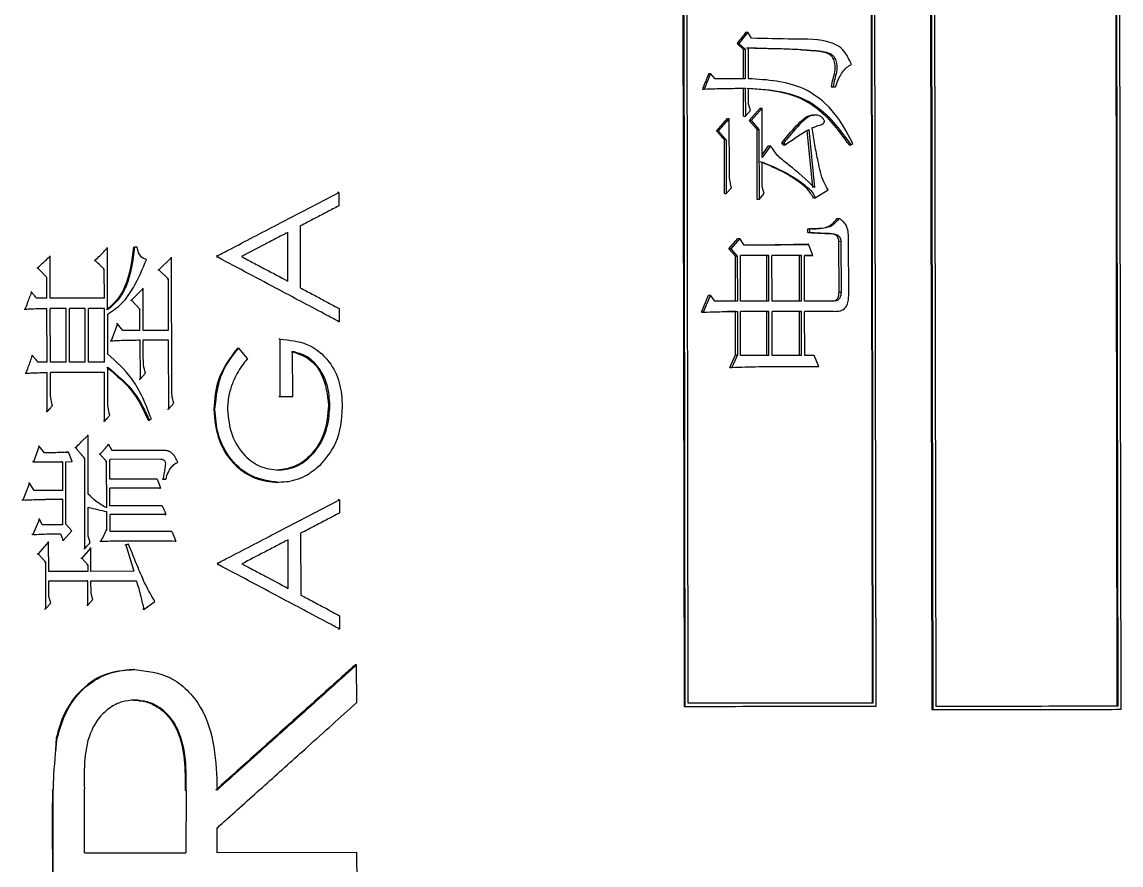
# Model space of a CAD drawing. Header units: millimetres. Extents: x 2462 to 4142, y 835 to 2023.
# Drawn here: x 3070.58 to 3086.72, y 1168 to 1180.38 of the extents above; entities that cross this region are included whole.
import ezdxf

# ---------------------------------------------------------------- set-up
doc = ezdxf.new("R2010")
doc.units = ezdxf.units.MM

msp = doc.modelspace()

# ---------------------------------------------------------------- linework, layer by layer
at = {"color": 7, "linetype": 'Continuous', "lineweight": 25}
for p, q in [((3086.632, 1186.046), (3086.658, 1170.332)), ((3086.676, 1170.332), (3086.649, 1186.049)), ((3086.718, 1170.282), (3086.691, 1186.055)), ((3083.912, 1185.631), (3083.938, 1170.279)), ((3083.928, 1185.634), (3083.954, 1170.279)), ((3083.971, 1185.64), (3083.997, 1170.329)), ((3083.038, 1185.498), (3083.064, 1170.378)), ((3083.079, 1170.378), (3083.053, 1185.5)), ((3083.122, 1170.328), (3083.096, 1185.507)), ((3080.276, 1185.126), (3080.301, 1170.325)), ((3080.289, 1185.127), (3080.314, 1170.325)), ((3080.332, 1185.132), (3080.358, 1170.375)), ((3081.236, 1180.225), (3081.105, 1180.062)), ((3081.293, 1180.138), (3081.236, 1180.225)), ((3081.105, 1180.062), (3081.199, 1179.976)), ((3081.247, 1179.543), (3081.246, 1179.998)), ((3081.173, 1179.543), (3081.172, 1179.976)), ((3081.172, 1179.976), (3081.199, 1179.976)), ((3081.199, 1179.976), (3081.2, 1179.543)), ((3080.69, 1179.618), (3080.596, 1179.391)), ((3080.757, 1179.543), (3080.69, 1179.618)), ((3081.2, 1179.543), (3080.757, 1179.543)), ((3080.57, 1179.391), (3080.596, 1179.391)), ((3081.174, 1178.991), (3081.173, 1179.403)), ((3081.173, 1179.403), (3081.2, 1179.403)), ((3081.2, 1179.403), (3081.201, 1178.992)), ((3081.248, 1179.176), (3081.247, 1179.403)), ((3082.497, 1179.426), (3082.46, 1179.426)), ((3082.46, 1179.426), (3082.489, 1179.426)), ((3082.489, 1179.426), (3082.525, 1179.426)), ((3082.497, 1179.426), (3082.525, 1179.426)), ((3081.276, 1179.078), (3081.248, 1179.176)), ((3081.201, 1178.992), (3081.276, 1179.078)), ((3081.259, 1178.927), (3081.418, 1179.111)), ((3081.446, 1179.111), (3081.286, 1178.927)), ((3081.447, 1178.386), (3081.446, 1179.111)), ((3080.779, 1178.775), (3080.938, 1178.959)), ((3080.967, 1178.158), (3080.965, 1178.959)), ((3081.174, 1178.991), (3081.201, 1178.992)), ((3081.372, 1178.797), (3081.259, 1178.927)), ((3081.286, 1178.927), (3081.399, 1178.797)), ((3082.212, 1179.009), (3082.198, 1179.008)), ((3082.227, 1179.009), (3082.214, 1179.009)), ((3080.779, 1178.775), (3080.805, 1178.775)), ((3080.805, 1178.775), (3080.919, 1178.645)), ((3081.373, 1177.769), (3081.372, 1178.797)), ((3081.399, 1178.797), (3081.401, 1177.77)), ((3082.19, 1177.943), (3082.106, 1178.782)), ((3082.132, 1178.798), (3082.218, 1177.944)), ((3080.893, 1177.855), (3080.892, 1178.645)), ((3080.919, 1178.645), (3080.892, 1178.645)), ((3080.919, 1178.645), (3080.92, 1177.856)), ((3081.447, 1178.425), (3081.541, 1178.559)), ((3081.569, 1178.559), (3081.447, 1178.386)), ((3081.541, 1178.559), (3081.569, 1178.559)), ((3081.757, 1178.57), (3081.738, 1178.603)), ((3081.766, 1178.603), (3081.785, 1178.57)), ((3082.752, 1178.572), (3082.78, 1178.593)), ((3081.448, 1177.954), (3081.447, 1178.321)), ((3080.92, 1177.856), (3080.995, 1177.942)), ((3082.228, 1177.792), (3082.415, 1177.911)), ((3075.23, 1177.871), (3075.231, 1177.676)), ((3080.893, 1177.855), (3080.92, 1177.856)), ((3081.401, 1177.77), (3081.476, 1177.856)), ((3082.547, 1177.489), (3082.576, 1177.49)), ((3074.48, 1176.57), (3074.479, 1177.285)), ((3074.662, 1177.38), (3074.663, 1176.473)), ((3082.116, 1177.283), (3082.116, 1177.338)), ((3082.116, 1177.338), (3082.144, 1177.338)), ((3082.116, 1177.283), (3082.144, 1177.284)), ((3082.144, 1177.338), (3082.144, 1177.284)), ((3080.96, 1177.044), (3081.092, 1177.196)), ((3081.119, 1177.196), (3080.987, 1177.044)), ((3081.185, 1177.099), (3081.119, 1177.196)), ((3082.192, 1176.948), (3082.126, 1177.111)), ((3082.575, 1177.154), (3082.604, 1177.155)), ((3082.577, 1176.408), (3082.575, 1177.154)), ((3082.604, 1177.155), (3082.606, 1176.408)), ((3082.718, 1176.354), (3082.717, 1177.198)), ((3070.991, 1176.321), (3070.99, 1176.937)), ((3071.834, 1176.149), (3071.833, 1177.057)), ((3072.215, 1177.068), (3072.23, 1177.069)), ((3072.268, 1177.069), (3072.23, 1177.069)), ((3072.771, 1176.918), (3072.588, 1176.734)), ((3072.775, 1174.993), (3072.771, 1176.918)), ((3073.435, 1176.946), (3073.452, 1176.946)), ((3073.452, 1176.92), (3073.435, 1176.92)), ((3073.452, 1176.92), (3073.452, 1176.946)), ((3081.055, 1176.936), (3080.96, 1177.044)), ((3080.987, 1177.044), (3081.082, 1176.936)), ((3081.056, 1176.276), (3081.055, 1176.936)), ((3081.082, 1176.936), (3081.083, 1176.276)), ((3081.543, 1176.948), (3081.129, 1176.947)), ((3081.13, 1176.276), (3081.129, 1176.947)), ((3081.516, 1176.947), (3081.129, 1176.947)), ((3081.516, 1176.947), (3081.543, 1176.948)), ((3081.517, 1176.277), (3081.516, 1176.947)), ((3081.545, 1176.277), (3081.543, 1176.948)), ((3082.023, 1176.948), (3081.59, 1176.948)), ((3081.592, 1176.277), (3081.59, 1176.948)), ((3081.995, 1176.948), (3081.59, 1176.947)), ((3081.995, 1176.948), (3082.023, 1176.948)), ((3081.996, 1176.277), (3081.995, 1176.948)), ((3082.024, 1176.278), (3082.023, 1176.948)), ((3082.164, 1176.948), (3082.07, 1176.948)), ((3082.07, 1176.948), (3082.192, 1176.948)), ((3082.071, 1176.278), (3082.07, 1176.948)), ((3082.164, 1176.948), (3082.192, 1176.948)), ((3070.793, 1176.764), (3070.806, 1176.764)), ((3071.635, 1176.873), (3071.649, 1176.873)), ((3070.942, 1176.623), (3070.929, 1176.623)), ((3070.943, 1176.32), (3070.942, 1176.623)), ((3071.771, 1176.743), (3071.785, 1176.744)), ((3071.786, 1176.322), (3071.785, 1176.744)), ((3072.588, 1176.734), (3072.723, 1176.604)), ((3072.723, 1176.604), (3072.725, 1175.847)), ((3072.356, 1176.463), (3072.183, 1176.29)), ((3072.357, 1175.847), (3072.356, 1176.463)), ((3070.943, 1176.32), (3070.788, 1176.32)), ((3071.786, 1176.322), (3070.991, 1176.321)), ((3072.183, 1176.29), (3072.309, 1176.16)), ((3080.557, 1176.113), (3080.66, 1176.362)), ((3080.687, 1176.362), (3080.583, 1176.114)), ((3080.753, 1176.276), (3080.687, 1176.362)), ((3081.083, 1176.276), (3080.753, 1176.276)), ((3081.545, 1176.277), (3081.13, 1176.276)), ((3082.024, 1176.278), (3081.592, 1176.277)), ((3082.503, 1176.278), (3082.071, 1176.278)), ((3082.577, 1176.408), (3082.606, 1176.408)), ((3070.61, 1176.158), (3070.623, 1176.158)), ((3070.93, 1176.169), (3070.943, 1176.169)), ((3070.944, 1175.379), (3070.943, 1176.169)), ((3071.224, 1176.169), (3070.991, 1176.169)), ((3070.993, 1175.379), (3070.991, 1176.169)), ((3071.211, 1176.169), (3071.224, 1176.169)), ((3071.225, 1175.38), (3071.224, 1176.169)), ((3071.505, 1176.17), (3071.273, 1176.169)), ((3071.274, 1175.38), (3071.273, 1176.169)), ((3071.491, 1176.17), (3071.505, 1176.17)), ((3071.506, 1175.38), (3071.505, 1176.17)), ((3071.786, 1176.17), (3071.554, 1176.17)), ((3071.555, 1175.38), (3071.554, 1176.17)), ((3071.772, 1176.17), (3071.786, 1176.17)), ((3071.787, 1175.381), (3071.786, 1176.17)), ((3072.309, 1176.16), (3072.293, 1176.16)), ((3072.309, 1175.846), (3072.309, 1176.16)), ((3075.233, 1176.17), (3075.234, 1175.974)), ((3080.742, 1176.12), (3080.765, 1176.12)), ((3081.056, 1176.125), (3080.936, 1176.124)), ((3081.057, 1175.487), (3081.056, 1176.125)), ((3081.083, 1176.125), (3081.084, 1175.487)), ((3081.545, 1176.126), (3081.13, 1176.125)), ((3081.131, 1175.476), (3081.13, 1176.125)), ((3081.517, 1176.125), (3081.13, 1176.125)), ((3081.517, 1176.125), (3081.545, 1176.126)), ((3081.518, 1175.476), (3081.517, 1176.125)), ((3081.546, 1175.476), (3081.545, 1176.126)), ((3082.024, 1176.126), (3081.592, 1176.126)), ((3081.593, 1175.477), (3081.592, 1176.126)), ((3081.996, 1176.126), (3081.592, 1176.125)), ((3081.996, 1176.126), (3082.024, 1176.126)), ((3081.997, 1175.477), (3081.996, 1176.126)), ((3082.025, 1175.477), (3082.024, 1176.126)), ((3082.071, 1176.126), (3082.531, 1176.127)), ((3082.502, 1176.126), (3082.071, 1176.126)), ((3082.072, 1175.477), (3082.071, 1176.126)), ((3082.502, 1176.126), (3082.531, 1176.127)), ((3071.836, 1175.5), (3071.835, 1176.084)), ((3071.98, 1175.943), (3071.884, 1175.694)), ((3072.058, 1175.846), (3071.98, 1175.943)), ((3075.234, 1175.974), (3075.214, 1175.974)), ((3072.309, 1175.846), (3072.058, 1175.846)), ((3072.725, 1175.847), (3072.357, 1175.847)), ((3072.059, 1175.702), (3072.195, 1175.705)), ((3072.194, 1175.705), (3072.294, 1175.706)), ((3072.309, 1175.706), (3072.31, 1175.133)), ((3072.358, 1175.706), (3072.725, 1175.706)), ((3072.358, 1175.435), (3072.358, 1175.706)), ((3072.709, 1175.706), (3072.725, 1175.706)), ((3072.725, 1175.706), (3072.727, 1174.69)), ((3074.368, 1175.716), (3074.35, 1175.716)), ((3074.369, 1174.87), (3074.368, 1175.716)), ((3073.741, 1175.587), (3073.759, 1175.587)), ((3073.889, 1175.434), (3073.759, 1175.587)), ((3074.552, 1174.871), (3074.551, 1175.537)), ((3080.973, 1175.303), (3081.057, 1175.487)), ((3081.084, 1175.487), (3081, 1175.303)), ((3081.057, 1175.487), (3081.084, 1175.487)), ((3081.546, 1175.476), (3081.131, 1175.476)), ((3082.025, 1175.477), (3081.593, 1175.477)), ((3082.213, 1175.477), (3082.072, 1175.477)), ((3082.279, 1175.315), (3082.213, 1175.477)), ((3070.944, 1175.379), (3070.809, 1175.379)), ((3071.225, 1175.38), (3070.993, 1175.379)), ((3071.506, 1175.38), (3071.274, 1175.38)), ((3071.787, 1175.381), (3071.555, 1175.38)), ((3071.837, 1174.818), (3071.836, 1175.305)), ((3082.251, 1175.315), (3082.279, 1175.315)), ((3070.725, 1175.222), (3070.728, 1175.222)), ((3070.946, 1174.655), (3070.945, 1175.228)), ((3071.788, 1175.229), (3070.993, 1175.228)), ((3070.993, 1174.958), (3070.993, 1175.228)), ((3071.773, 1175.229), (3071.788, 1175.229)), ((3071.789, 1174.515), (3071.788, 1175.229)), ((3072.31, 1175.133), (3072.388, 1175.219)), ((3072.295, 1175.132), (3072.31, 1175.133)), ((3074.369, 1174.87), (3074.351, 1174.87)), ((3074.552, 1174.871), (3074.369, 1174.87)), ((3074.552, 1174.871), (3074.533, 1174.87)), ((3070.932, 1174.654), (3070.946, 1174.655)), ((3072.711, 1174.689), (3072.727, 1174.69)), ((3072.727, 1174.69), (3072.804, 1174.776)), ((3073.41, 1174.688), (3073.393, 1174.688)), ((3075.099, 1174.742), (3075.08, 1174.742)), ((3071.774, 1174.515), (3071.789, 1174.515)), ((3071.549, 1173.444), (3071.547, 1174.309)), ((3070.83, 1174.146), (3070.743, 1173.919)), ((3070.908, 1174.049), (3070.83, 1174.146)), ((3071.204, 1174.057), (3071.243, 1174.06)), ((3071.257, 1174.06), (3071.243, 1174.06)), ((3071.315, 1173.92), (3071.257, 1174.06)), ((3071.35, 1174.125), (3071.363, 1174.125)), ((3071.708, 1174.028), (3071.722, 1174.028)), ((3072.66, 1174.084), (3071.896, 1174.083)), ((3070.743, 1173.919), (3070.73, 1173.919)), ((3070.743, 1173.919), (3071.17, 1173.919)), ((3071.17, 1173.919), (3071.156, 1173.919)), ((3071.17, 1173.919), (3071.171, 1173.497)), ((3071.218, 1173.919), (3071.315, 1173.92)), ((3071.22, 1173), (3071.218, 1173.919)), ((3071.499, 1173.963), (3071.485, 1173.963)), ((3071.501, 1172.643), (3071.499, 1173.963)), ((3071.82, 1173.239), (3071.819, 1173.92)), ((3072.631, 1173.954), (3071.867, 1173.953)), ((3071.868, 1173.661), (3071.867, 1173.953)), ((3074.34, 1173.793), (3074.322, 1173.793)), ((3070.685, 1173.605), (3070.589, 1173.356)), ((3070.754, 1173.497), (3070.685, 1173.605)), ((3072.564, 1173.662), (3071.868, 1173.661)), ((3072.613, 1173.532), (3071.868, 1173.531)), ((3071.868, 1173.271), (3071.868, 1173.531)), ((3072.597, 1173.532), (3072.613, 1173.532)), ((3072.651, 1173.662), (3072.636, 1173.662)), ((3072.651, 1173.662), (3072.69, 1173.662)), ((3072.674, 1173.662), (3072.69, 1173.662)), ((3074.348, 1173.614), (3074.33, 1173.614)), ((3071.171, 1173.497), (3070.754, 1173.497)), ((3071.171, 1173.368), (3071.157, 1173.367)), ((3071.171, 1173.368), (3071.171, 1172.989)), ((3070.589, 1173.356), (3070.576, 1173.356)), ((3071.55, 1172.827), (3071.549, 1173.249)), ((3072.633, 1173.272), (3071.868, 1173.271)), ((3075.238, 1173.359), (3075.238, 1173.164)), ((3070.832, 1173.075), (3070.735, 1172.848)), ((3070.871, 1172.989), (3070.832, 1173.075)), ((3071.806, 1173.185), (3071.82, 1173.185)), ((3071.821, 1172.925), (3071.82, 1173.185)), ((3072.691, 1173.143), (3071.869, 1173.142)), ((3071.869, 1172.893), (3071.869, 1173.142)), ((3072.675, 1173.142), (3071.869, 1173.141)), ((3072.675, 1173.142), (3072.691, 1173.143)), ((3071.171, 1172.989), (3070.871, 1172.989)), ((3071.181, 1172.762), (3071.307, 1172.903)), ((3071.307, 1172.903), (3071.22, 1173)), ((3071.806, 1172.925), (3071.821, 1172.925)), ((3072.778, 1172.894), (3071.869, 1172.893)), ((3070.735, 1172.848), (3070.722, 1172.848)), ((3070.968, 1172.74), (3070.813, 1172.567)), ((3070.969, 1172.307), (3070.968, 1172.74)), ((3071.129, 1172.859), (3071.143, 1172.859)), ((3071.143, 1172.859), (3071.181, 1172.762)), ((3071.719, 1172.752), (3071.734, 1172.752)), ((3071.873, 1172.754), (3072.666, 1172.755)), ((3072.82, 1172.753), (3072.836, 1172.753)), ((3074.488, 1172.058), (3074.487, 1172.772)), ((3074.669, 1172.867), (3074.671, 1171.96)), ((3070.813, 1172.567), (3070.92, 1172.448)), ((3071.589, 1172.654), (3071.453, 1172.503)), ((3071.487, 1172.643), (3071.501, 1172.643)), ((3071.575, 1172.654), (3071.589, 1172.654)), ((3071.589, 1172.308), (3071.589, 1172.654)), ((3072.087, 1172.698), (3072.102, 1172.698)), ((3072.14, 1172.709), (3072.102, 1172.698)), ((3072.102, 1172.698), (3072.218, 1172.309)), ((3072.125, 1172.709), (3072.14, 1172.709)), ((3070.92, 1172.448), (3070.921, 1171.756)), ((3071.453, 1172.503), (3071.541, 1172.405)), ((3071.541, 1172.405), (3071.541, 1172.308)), ((3073.443, 1172.433), (3073.46, 1172.433)), ((3073.46, 1172.407), (3073.443, 1172.407)), ((3073.46, 1172.407), (3073.46, 1172.433)), ((3071.541, 1172.308), (3070.969, 1172.307)), ((3072.218, 1172.309), (3071.589, 1172.308)), ((3070.969, 1172.167), (3071.541, 1172.167)), ((3070.97, 1171.939), (3070.969, 1172.167)), ((3071.541, 1172.167), (3071.527, 1172.167)), ((3071.542, 1171.811), (3071.541, 1172.167)), ((3071.589, 1172.168), (3072.257, 1172.169)), ((3071.59, 1171.994), (3071.589, 1172.168)), ((3072.242, 1172.168), (3072.257, 1172.169)), ((3070.908, 1171.755), (3070.921, 1171.756)), ((3070.921, 1171.756), (3070.999, 1171.842)), ((3071.528, 1171.81), (3071.542, 1171.811)), ((3071.542, 1171.811), (3071.619, 1171.897)), ((3072.364, 1171.747), (3072.349, 1171.747)), ((3072.364, 1171.747), (3072.528, 1171.866)), ((3075.241, 1171.657), (3075.241, 1171.461)), ((3075.241, 1171.461), (3075.222, 1171.461)), ((3072.228, 1170.867), (3072.212, 1170.867)), ((3075.492, 1170.381), (3075.491, 1170.936)), ((3080.301, 1170.325), (3083.107, 1170.328)), ((3083.107, 1170.328), (3083.122, 1170.328)), ((3083.938, 1170.279), (3086.701, 1170.282)), ((3086.701, 1170.282), (3086.718, 1170.282)), ((3071.079, 1169.857), (3071.067, 1169.694)), ((3071.093, 1169.858), (3071.079, 1169.857)), ((3071.025, 1169.106), (3071.02, 1168.725)), ((3071.495, 1168.174), (3071.493, 1169.111)), ((3072.99, 1169.091), (3072.973, 1169.091)), ((3072.99, 1169.091), (3072.985, 1168.176)), ((3071.034, 1168.725), (3071.02, 1168.725)), ((3071.02, 1168.725), (3071.022, 1167.724)), ((3071.036, 1167.724), (3071.034, 1168.725)), ((3073.443, 1168.176), (3073.442, 1168.541)), ((3071.495, 1168.174), (3072.985, 1168.176)), ((3075.496, 1168.179), (3073.443, 1168.176)), ((3075.497, 1167.73), (3075.496, 1168.179))]:
    msp.add_line(p, q, dxfattribs=at)
at = {"color": 7, "linetype": 'Continuous', "lineweight": 25, "flags": 128}
for points in [[(3081.209, 1180.225), (3081.225, 1180.225), (3081.236, 1180.225)], [(3081.078, 1180.062), (3081.093, 1180.062), (3081.105, 1180.062)], [(3080.664, 1179.618), (3080.679, 1179.618), (3080.69, 1179.618)], [(3081.418, 1179.111), (3081.433, 1179.111), (3081.446, 1179.111)], [(3080.938, 1178.959), (3080.953, 1178.959), (3080.965, 1178.959)], [(3081.259, 1178.927), (3081.274, 1178.927), (3081.286, 1178.927)], [(3081.372, 1178.797), (3081.387, 1178.797), (3081.399, 1178.797)], [(3081.738, 1178.603), (3081.749, 1178.603), (3081.758, 1178.603), (3081.766, 1178.603)], [(3081.757, 1178.57), (3081.773, 1178.57), (3081.785, 1178.57)], [(3082.723, 1178.571), (3082.733, 1178.571), (3082.743, 1178.572), (3082.752, 1178.572)], [(3081.476, 1177.856), (3081.462, 1177.905), (3081.448, 1177.954)], [(3075.23, 1177.871), (3075.219, 1177.871), (3075.211, 1177.871)], [(3081.401, 1177.77), (3081.385, 1177.769), (3081.373, 1177.769)], [(3082.2, 1177.792), (3082.207, 1177.792), (3082.214, 1177.792), (3082.228, 1177.792)], [(3081.092, 1177.196), (3081.107, 1177.196), (3081.119, 1177.196)], [(3082.098, 1177.11), (3082.113, 1177.11), (3082.126, 1177.111)], [(3070.977, 1176.937), (3070.984, 1176.937), (3070.99, 1176.937)], [(3071.818, 1177.057), (3071.826, 1177.057), (3071.833, 1177.057)], [(3072.756, 1176.918), (3072.764, 1176.918), (3072.771, 1176.918)], [(3080.96, 1177.044), (3080.976, 1177.044), (3080.987, 1177.044)], [(3081.055, 1176.936), (3081.07, 1176.936), (3081.082, 1176.936)], [(3072.572, 1176.734), (3072.581, 1176.734), (3072.588, 1176.734)], [(3072.708, 1176.604), (3072.716, 1176.604), (3072.723, 1176.604)], [(3072.341, 1176.463), (3072.35, 1176.463), (3072.356, 1176.463)], [(3070.719, 1176.407), (3070.712, 1176.407), (3070.707, 1176.406)], [(3072.168, 1176.29), (3072.176, 1176.29), (3072.183, 1176.29)], [(3080.66, 1176.362), (3080.675, 1176.362), (3080.687, 1176.362)], [(3080.557, 1176.113), (3080.571, 1176.113), (3080.583, 1176.114)], [(3071.98, 1175.943), (3071.971, 1175.943), (3071.965, 1175.943)], [(3071.869, 1175.694), (3071.877, 1175.694), (3071.884, 1175.694)], [(3072.294, 1175.706), (3072.302, 1175.706), (3072.309, 1175.706)], [(3070.718, 1175.476), (3070.725, 1175.476), (3070.731, 1175.476)], [(3080.973, 1175.303), (3080.988, 1175.303), (3081, 1175.303)], [(3070.621, 1175.216), (3070.628, 1175.217), (3070.634, 1175.217)], [(3072.431, 1174.527), (3072.437, 1174.527), (3072.442, 1174.527), (3072.447, 1174.527)], [(3072.447, 1174.527), (3072.461, 1174.538), (3072.476, 1174.549)], [(3071.533, 1174.309), (3071.541, 1174.309), (3071.547, 1174.309)], [(3071.833, 1174.169), (3071.841, 1174.169), (3071.847, 1174.169)], [(3071.847, 1174.169), (3071.86, 1174.148), (3071.872, 1174.126), (3071.884, 1174.104), (3071.896, 1174.083)], [(3070.83, 1174.146), (3070.822, 1174.146), (3070.817, 1174.146)], [(3071.315, 1173.92), (3071.307, 1173.919), (3071.301, 1173.919)], [(3071.804, 1173.92), (3071.812, 1173.92), (3071.819, 1173.92)], [(3072.616, 1173.954), (3072.623, 1173.954), (3072.631, 1173.954)], [(3070.685, 1173.605), (3070.678, 1173.605), (3070.673, 1173.605)], [(3072.564, 1173.662), (3072.582, 1173.615), (3072.597, 1173.573), (3072.613, 1173.532)], [(3072.633, 1173.272), (3072.653, 1173.227), (3072.672, 1173.185), (3072.691, 1173.143)], [(3075.238, 1173.359), (3075.227, 1173.358), (3075.219, 1173.358)], [(3070.832, 1173.075), (3070.824, 1173.075), (3070.819, 1173.075)], [(3072.778, 1172.894), (3072.797, 1172.848), (3072.817, 1172.801), (3072.836, 1172.753)], [(3070.955, 1172.74), (3070.962, 1172.74), (3070.968, 1172.74)], [(3071.181, 1172.762), (3071.174, 1172.762), (3071.168, 1172.762)], [(3071.579, 1172.73), (3071.564, 1172.779), (3071.55, 1172.827)], [(3070.8, 1172.566), (3070.807, 1172.567), (3070.813, 1172.567)], [(3070.907, 1172.448), (3070.914, 1172.448), (3070.92, 1172.448)], [(3071.439, 1172.502), (3071.447, 1172.503), (3071.453, 1172.503)], [(3071.527, 1172.405), (3071.534, 1172.405), (3071.541, 1172.405)], [(3070.999, 1171.842), (3070.984, 1171.891), (3070.97, 1171.939)], [(3071.619, 1171.897), (3071.604, 1171.946), (3071.59, 1171.994)], [(3075.491, 1170.936), (3075.48, 1170.935), (3075.471, 1170.935)], [(3080.301, 1170.325), (3080.308, 1170.325), (3080.314, 1170.325)], [(3083.938, 1170.279), (3083.947, 1170.279), (3083.954, 1170.279)]]:
    msp.add_lwpolyline(points, dxfattribs=at)
at = {"color": 7, "linetype": 'Continuous', "lineweight": 25}
for points, knots in [([(3081.209, 1180.225), (3081.187, 1180.198), (3081.144, 1180.143), (3081.1, 1180.089), (3081.078, 1180.062)], [0, 0, 0, 0, 0.5, 1, 1, 1, 1]), ([(3081.078, 1180.062), (3081.09, 1180.051), (3081.112, 1180.031), (3081.143, 1180.002), (3081.162, 1179.985), (3081.172, 1179.976)], [0, 0, 0, 0, 0.382915, 0.691457, 1, 1, 1, 1]), ([(3081.219, 1179.997), (3081.323, 1179.994), (3081.584, 1179.987), (3081.916, 1179.981), (3082.208, 1179.954), (3082.369, 1179.945), (3082.459, 1179.887), (3082.494, 1179.836), (3082.517, 1179.753), (3082.516, 1179.646), (3082.482, 1179.535), (3082.467, 1179.462), (3082.46, 1179.426)], [0, 0, 0, 0, 0.181299, 0.457663, 0.579053, 0.700829, 0.731015, 0.761316, 0.804638, 0.874729, 0.93745, 1, 1, 1, 1]), ([(3081.246, 1179.998), (3081.35, 1179.995), (3081.611, 1179.987), (3081.944, 1179.981), (3082.237, 1179.954), (3082.398, 1179.945), (3082.488, 1179.887), (3082.523, 1179.836), (3082.546, 1179.753), (3082.545, 1179.646), (3082.511, 1179.535), (3082.496, 1179.462), (3082.489, 1179.426)], [0, 0, 0, 0, 0.1811253, 0.4576889, 0.5792563, 0.7012124, 0.7313739, 0.7616486, 0.8049629, 0.874972, 0.9375719, 1, 1, 1, 1]), ([(3082.759, 1179.751), (3082.732, 1179.81), (3082.687, 1179.91), (3082.581, 1180.022), (3082.328, 1180.129), (3081.887, 1180.12), (3081.498, 1180.132), (3081.293, 1180.138)], [0, 0, 0, 0, 0.117175, 0.195607, 0.273983, 0.617816, 1, 1, 1, 1]), ([(3082.525, 1179.426), (3082.542, 1179.471), (3082.57, 1179.546), (3082.625, 1179.639), (3082.682, 1179.71), (3082.734, 1179.737), (3082.759, 1179.751)], [0, 0, 0, 0, 0.347969, 0.570232, 0.788278, 1, 1, 1, 1]), ([(3080.664, 1179.618), (3080.651, 1179.588), (3080.629, 1179.534), (3080.598, 1179.459), (3080.579, 1179.414), (3080.57, 1179.391)], [0, 0, 0, 0, 0.40434, 0.70217, 1, 1, 1, 1]), ([(3082.78, 1178.593), (3082.69, 1178.762), (3082.514, 1179.092), (3081.981, 1179.498), (3081.524, 1179.526), (3081.247, 1179.543)], [0, 0, 0, 0, 0.291315, 0.571379, 1, 1, 1, 1]), ([(3080.596, 1179.391), (3080.698, 1179.395), (3080.849, 1179.4), (3081.051, 1179.402), (3081.15, 1179.403), (3081.2, 1179.403)], [0, 0, 0, 0, 0.504421, 0.752199, 1, 1, 1, 1]), ([(3080.676, 1179.394), (3080.677, 1179.394), (3080.679, 1179.394), (3080.686, 1179.394), (3080.763, 1179.397), (3080.891, 1179.4), (3081.03, 1179.402), (3081.103, 1179.402), (3081.135, 1179.402), (3081.147, 1179.402), (3081.152, 1179.402), (3081.151, 1179.402), (3081.151, 1179.402)], [0, 0, 0, 0, 0.02489, 0.043497, 0.073841, 0.511328, 0.756286, 0.87119, 0.935907, 0.950781, 0.964459, 1, 1, 1, 1]), ([(3081.22, 1179.403), (3081.383, 1179.393), (3081.71, 1179.374), (3082.289, 1179.163), (3082.557, 1178.798), (3082.723, 1178.571)], [0, 0, 0, 0, 0.2743455, 0.5506038, 1, 1, 1, 1]), ([(3081.247, 1179.403), (3081.41, 1179.393), (3081.737, 1179.374), (3082.317, 1179.164), (3082.586, 1178.798), (3082.752, 1178.572)], [0, 0, 0, 0, 0.274438, 0.550747, 1, 1, 1, 1]), ([(3082.179, 1178.82), (3082.194, 1178.826), (3082.223, 1178.838), (3082.265, 1178.856), (3082.308, 1178.863), (3082.336, 1178.878), (3082.353, 1178.895), (3082.36, 1178.907), (3082.362, 1178.92), (3082.359, 1178.934), (3082.346, 1178.956), (3082.319, 1178.982), (3082.273, 1179.007), (3082.215, 1179.011), (3082.149, 1179.001), (3082.017, 1178.904), (3081.895, 1178.763), (3081.794, 1178.637), (3081.766, 1178.603)], [0, 0, 0, 0, 0.045749, 0.095482, 0.134462, 0.173995, 0.189093, 0.204332, 0.214834, 0.225309, 0.245321, 0.286806, 0.333021, 0.398218, 0.456081, 0.530646, 0.870563, 1, 1, 1, 1]), ([(3080.805, 1178.775), (3080.827, 1178.8), (3080.864, 1178.843), (3080.917, 1178.904), (3080.949, 1178.941), (3080.965, 1178.959)], [0, 0, 0, 0, 0.403163, 0.701581, 1, 1, 1, 1]), ([(3081.738, 1178.603), (3081.766, 1178.637), (3081.857, 1178.751), (3081.976, 1178.884), (3082.093, 1178.984), (3082.154, 1179.01), (3082.186, 1179.006), (3082.198, 1179.005)], [0, 0, 0, 0, 0.206641, 0.693448, 0.842403, 0.940968, 1, 1, 1, 1]), ([(3080.779, 1178.775), (3080.789, 1178.762), (3080.811, 1178.738), (3080.849, 1178.694), (3080.876, 1178.663), (3080.892, 1178.645)], [0, 0, 0, 0, 0.285744, 0.571488, 1, 1, 1, 1]), ([(3081.785, 1178.57), (3081.839, 1178.609), (3081.922, 1178.669), (3082.039, 1178.743), (3082.101, 1178.78), (3082.132, 1178.798)], [0, 0, 0, 0, 0.47738, 0.738597, 1, 1, 1, 1]), ([(3082.415, 1177.911), (3082.393, 1177.949), (3082.319, 1178.076), (3082.274, 1178.307), (3082.219, 1178.571), (3082.193, 1178.737), (3082.18, 1178.82)], [0, 0, 0, 0, 0.141538, 0.46861, 0.734143, 1, 1, 1, 1]), ([(3082.218, 1177.944), (3082.096, 1178.057), (3081.926, 1178.215), (3081.682, 1178.392), (3081.607, 1178.503), (3081.569, 1178.559)], [0, 0, 0, 0, 0.558592, 0.777619, 1, 1, 1, 1]), ([(3082.2, 1177.792), (3082.173, 1177.838), (3082.12, 1177.929), (3081.972, 1178.037), (3081.75, 1178.188), (3081.548, 1178.269), (3081.419, 1178.321)], [0, 0, 0, 0, 0.161167, 0.319552, 0.566043, 1, 1, 1, 1]), ([(3081.447, 1178.321), (3081.61, 1178.252), (3081.846, 1178.152), (3082.079, 1177.981), (3082.186, 1177.882), (3082.214, 1177.822), (3082.228, 1177.792)], [0, 0, 0, 0, 0.552978, 0.800501, 0.899342, 1, 1, 1, 1]), ([(3080.995, 1177.942), (3080.986, 1177.982), (3080.969, 1178.053), (3080.967, 1178.126), (3080.967, 1178.158)], [0, 0, 0, 0, 0.558835, 1, 1, 1, 1]), ([(3073.452, 1176.946), (3073.51, 1176.976), (3073.803, 1177.128), (3074.245, 1177.358), (3074.78, 1177.636), (3075.08, 1177.793), (3075.23, 1177.871)], [0, 0, 0, 0, 0.098424, 0.492121, 0.746057, 1, 1, 1, 1]), ([(3075.231, 1177.676), (3075.172, 1177.646), (3075.056, 1177.585), (3074.866, 1177.486), (3074.735, 1177.418), (3074.662, 1177.38)], [0, 0, 0, 0, 0.30712, 0.614241, 1, 1, 1, 1]), ([(3082.576, 1177.49), (3082.546, 1177.452), (3082.488, 1177.377), (3082.325, 1177.339), (3082.213, 1177.338), (3082.144, 1177.338)], [0, 0, 0, 0, 0.287878, 0.565058, 1, 1, 1, 1]), ([(3082.152, 1177.341), (3082.229, 1177.339), (3082.341, 1177.337), (3082.48, 1177.4), (3082.524, 1177.459), (3082.547, 1177.489)], [0, 0, 0, 0, 0.515675, 0.753365, 1, 1, 1, 1]), ([(3082.717, 1177.198), (3082.713, 1177.266), (3082.709, 1177.36), (3082.636, 1177.451), (3082.596, 1177.477), (3082.576, 1177.49)], [0, 0, 0, 0, 0.570161, 0.787713, 1, 1, 1, 1]), ([(3074.479, 1177.285), (3074.421, 1177.255), (3074.304, 1177.194), (3074.078, 1177.076), (3073.909, 1176.989), (3073.799, 1176.932)], [0, 0, 0, 0, 0.257655, 0.515309, 1, 1, 1, 1]), ([(3082.575, 1177.154), (3082.572, 1177.176), (3082.566, 1177.209), (3082.535, 1177.243), (3082.473, 1177.272), (3082.329, 1177.269), (3082.2, 1177.278), (3082.116, 1177.283)], [0, 0, 0, 0, 0.11794, 0.184974, 0.250242, 0.507076, 1, 1, 1, 1]), ([(3082.144, 1177.284), (3082.229, 1177.278), (3082.357, 1177.269), (3082.501, 1177.272), (3082.564, 1177.243), (3082.595, 1177.21), (3082.601, 1177.176), (3082.604, 1177.155)], [0, 0, 0, 0, 0.493024, 0.749907, 0.815172, 0.882174, 1, 1, 1, 1]), ([(3082.126, 1177.111), (3082.001, 1177.107), (3081.782, 1177.101), (3081.468, 1177.098), (3081.28, 1177.099), (3081.185, 1177.099)], [0, 0, 0, 0, 0.399782, 0.699877, 1, 1, 1, 1]), ([(3081.985, 1177.108), (3081.985, 1177.108), (3081.985, 1177.108), (3081.985, 1177.108), (3081.984, 1177.108), (3081.944, 1177.107), (3081.804, 1177.104), (3081.632, 1177.101), (3081.468, 1177.099), (3081.359, 1177.099), (3081.296, 1177.099), (3081.251, 1177.099), (3081.239, 1177.099), (3081.232, 1177.099)], [0, 0, 0, 0, 0.000501, 0.001666, 0.002976, 0.006201, 0.196214, 0.480312, 0.689724, 0.82221, 0.896979, 0.941811, 1, 1, 1, 1]), ([(3081.944, 1177.107), (3081.961, 1177.107), (3082.013, 1177.108), (3082.064, 1177.109), (3082.098, 1177.11)], [0, 0, 0, 0, 0.338563, 1, 1, 1, 1]), ([(3070.806, 1176.764), (3070.83, 1176.787), (3070.873, 1176.827), (3070.934, 1176.885), (3070.972, 1176.92), (3070.99, 1176.937)], [0, 0, 0, 0, 0.393554, 0.696777, 1, 1, 1, 1]), ([(3071.649, 1176.873), (3071.673, 1176.897), (3071.715, 1176.939), (3071.776, 1177), (3071.814, 1177.038), (3071.833, 1177.057)], [0, 0, 0, 0, 0.382288, 0.691144, 1, 1, 1, 1]), ([(3072.214, 1177.068), (3072.19, 1176.872), (3072.156, 1176.6), (3071.985, 1176.296), (3071.874, 1176.197), (3071.819, 1176.148)], [0, 0, 0, 0, 0.568326, 0.78686, 1, 1, 1, 1]), ([(3072.23, 1177.069), (3072.205, 1176.872), (3072.172, 1176.6), (3072, 1176.296), (3071.889, 1176.197), (3071.834, 1176.149)], [0, 0, 0, 0, 0.568218, 0.786772, 1, 1, 1, 1]), ([(3072.404, 1176.885), (3072.384, 1176.893), (3072.342, 1176.909), (3072.287, 1176.973), (3072.276, 1177.032), (3072.268, 1177.069)], [0, 0, 0, 0, 0.268716, 0.546829, 1, 1, 1, 1]), ([(3075.234, 1175.974), (3075.176, 1176.005), (3074.886, 1176.159), (3074.444, 1176.394), (3073.908, 1176.679), (3073.604, 1176.84), (3073.452, 1176.92)], [0, 0, 0, 0, 0.097857, 0.48929, 0.744641, 1, 1, 1, 1]), ([(3073.799, 1176.932), (3073.858, 1176.901), (3073.974, 1176.839), (3074.201, 1176.719), (3074.37, 1176.629), (3074.48, 1176.57)], [0, 0, 0, 0, 0.2562, 0.5124, 1, 1, 1, 1]), ([(3070.942, 1176.623), (3070.931, 1176.635), (3070.908, 1176.659), (3070.862, 1176.706), (3070.828, 1176.741), (3070.806, 1176.764)], [0, 0, 0, 0, 0.25461, 0.509219, 1, 1, 1, 1]), ([(3071.785, 1176.744), (3071.773, 1176.755), (3071.749, 1176.778), (3071.704, 1176.821), (3071.67, 1176.853), (3071.649, 1176.873)], [0, 0, 0, 0, 0.264853, 0.529706, 1, 1, 1, 1]), ([(3071.835, 1176.084), (3071.91, 1176.135), (3072.062, 1176.24), (3072.251, 1176.523), (3072.346, 1176.747), (3072.404, 1176.885)], [0, 0, 0, 0, 0.271719, 0.55196, 1, 1, 1, 1]), ([(3074.663, 1176.473), (3074.721, 1176.442), (3074.837, 1176.381), (3075.027, 1176.28), (3075.159, 1176.209), (3075.233, 1176.17)], [0, 0, 0, 0, 0.305312, 0.610624, 1, 1, 1, 1]), ([(3070.623, 1176.158), (3070.635, 1176.189), (3070.657, 1176.246), (3070.689, 1176.329), (3070.709, 1176.381), (3070.719, 1176.407)], [0, 0, 0, 0, 0.374011, 0.687006, 1, 1, 1, 1]), ([(3070.719, 1176.407), (3070.725, 1176.399), (3070.736, 1176.385), (3070.753, 1176.363), (3070.771, 1176.342), (3070.782, 1176.327), (3070.788, 1176.32)], [0, 0, 0, 0, 0.25, 0.5, 0.75, 1, 1, 1, 1]), ([(3082.474, 1176.278), (3082.485, 1176.278), (3082.507, 1176.279), (3082.538, 1176.294), (3082.572, 1176.335), (3082.575, 1176.378), (3082.577, 1176.408)], [0, 0, 0, 0, 0.177832, 0.357864, 0.544114, 1, 1, 1, 1]), ([(3082.606, 1176.408), (3082.605, 1176.389), (3082.603, 1176.352), (3082.581, 1176.304), (3082.542, 1176.28), (3082.516, 1176.279), (3082.503, 1176.278)], [0, 0, 0, 0, 0.293264, 0.577265, 0.790625, 1, 1, 1, 1]), ([(3082.531, 1176.127), (3082.561, 1176.129), (3082.621, 1176.133), (3082.689, 1176.195), (3082.715, 1176.275), (3082.717, 1176.328), (3082.718, 1176.354)], [0, 0, 0, 0, 0.2667337, 0.5409494, 0.7687529, 1, 1, 1, 1]), ([(3070.623, 1176.158), (3070.656, 1176.16), (3070.726, 1176.165), (3070.833, 1176.168), (3070.906, 1176.169), (3070.943, 1176.169)], [0, 0, 0, 0, 0.314478, 0.657155, 1, 1, 1, 1]), ([(3080.583, 1176.114), (3080.651, 1176.116), (3080.768, 1176.121), (3080.935, 1176.124), (3081.034, 1176.125), (3081.083, 1176.125)], [0, 0, 0, 0, 0.406806, 0.703385, 1, 1, 1, 1]), ([(3071.884, 1175.694), (3071.954, 1175.698), (3072.06, 1175.703), (3072.202, 1175.705), (3072.273, 1175.706), (3072.309, 1175.706)], [0, 0, 0, 0, 0.4948491, 0.7474119, 1, 1, 1, 1]), ([(3074.368, 1175.716), (3074.503, 1175.704), (3074.777, 1175.678), (3075.093, 1175.42), (3075.259, 1175.079), (3075.274, 1174.845), (3075.281, 1174.727)], [0, 0, 0, 0, 0.267465, 0.5423702, 0.7686044, 1, 1, 1, 1]), ([(3070.634, 1175.217), (3070.646, 1175.248), (3070.668, 1175.307), (3070.7, 1175.393), (3070.72, 1175.449), (3070.731, 1175.476)], [0, 0, 0, 0, 0.360405, 0.680202, 1, 1, 1, 1]), ([(3070.731, 1175.476), (3070.741, 1175.463), (3070.759, 1175.441), (3070.785, 1175.408), (3070.801, 1175.389), (3070.809, 1175.379)], [0, 0, 0, 0, 0.400148, 0.700074, 1, 1, 1, 1]), ([(3072.476, 1174.549), (3072.395, 1174.758), (3072.253, 1175.126), (3071.961, 1175.387), (3071.836, 1175.5)], [0, 0, 0, 0, 0.567388, 1, 1, 1, 1]), ([(3073.741, 1175.587), (3073.631, 1175.439), (3073.431, 1175.171), (3073.405, 1174.837), (3073.393, 1174.688)], [0, 0, 0, 0, 0.553107, 1, 1, 1, 1]), ([(3073.41, 1174.688), (3073.43, 1174.878), (3073.465, 1175.212), (3073.67, 1175.474), (3073.759, 1175.587)], [0, 0, 0, 0, 0.565607, 1, 1, 1, 1]), ([(3074.532, 1175.537), (3074.621, 1175.509), (3074.804, 1175.451), (3075.032, 1175.161), (3075.061, 1174.902), (3075.08, 1174.742)], [0, 0, 0, 0, 0.267252, 0.546444, 1, 1, 1, 1]), ([(3075.099, 1174.742), (3075.092, 1174.845), (3075.078, 1175.048), (3074.948, 1175.301), (3074.765, 1175.478), (3074.621, 1175.518), (3074.551, 1175.537)], [0, 0, 0, 0, 0.290738, 0.574908, 0.790761, 1, 1, 1, 1]), ([(3071.821, 1175.305), (3071.964, 1175.186), (3072.225, 1174.971), (3072.367, 1174.665), (3072.431, 1174.527)], [0, 0, 0, 0, 0.550916, 1, 1, 1, 1]), ([(3071.836, 1175.305), (3071.98, 1175.187), (3072.24, 1174.972), (3072.383, 1174.665), (3072.447, 1174.527)], [0, 0, 0, 0, 0.551009, 1, 1, 1, 1]), ([(3072.388, 1175.219), (3072.378, 1175.259), (3072.36, 1175.33), (3072.359, 1175.403), (3072.358, 1175.435)], [0, 0, 0, 0, 0.558835, 1, 1, 1, 1]), ([(3073.889, 1175.434), (3073.832, 1175.361), (3073.739, 1175.241), (3073.655, 1175.044), (3073.603, 1174.867), (3073.596, 1174.744), (3073.593, 1174.682)], [0, 0, 0, 0, 0.333819, 0.5539, 0.776247, 1, 1, 1, 1]), ([(3081, 1175.303), (3081.066, 1175.305), (3081.266, 1175.312), (3081.58, 1175.319), (3081.939, 1175.319), (3082.166, 1175.316), (3082.279, 1175.315)], [0, 0, 0, 0, 0.155938, 0.467831, 0.733898, 1, 1, 1, 1]), ([(3070.634, 1175.217), (3070.667, 1175.219), (3070.735, 1175.223), (3070.839, 1175.227), (3070.909, 1175.227), (3070.945, 1175.228)], [0, 0, 0, 0, 0.319584, 0.659717, 1, 1, 1, 1]), ([(3072.804, 1174.776), (3072.794, 1174.816), (3072.777, 1174.887), (3072.775, 1174.96), (3072.775, 1174.993)], [0, 0, 0, 0, 0.558835, 1, 1, 1, 1]), ([(3071.023, 1174.741), (3071.013, 1174.781), (3070.996, 1174.852), (3070.994, 1174.925), (3070.993, 1174.958)], [0, 0, 0, 0, 0.558835, 1, 1, 1, 1]), ([(3071.866, 1174.602), (3071.856, 1174.642), (3071.839, 1174.713), (3071.837, 1174.786), (3071.837, 1174.818)], [0, 0, 0, 0, 0.558835, 1, 1, 1, 1]), ([(3071.023, 1174.741), (3071.012, 1174.729), (3070.993, 1174.708), (3070.968, 1174.679), (3070.953, 1174.663), (3070.946, 1174.655)], [0, 0, 0, 0, 0.428361, 0.71418, 1, 1, 1, 1]), ([(3073.393, 1174.688), (3073.407, 1174.532), (3073.436, 1174.223), (3073.68, 1173.864), (3073.997, 1173.65), (3074.22, 1173.626), (3074.33, 1173.614)], [0, 0, 0, 0, 0.292497, 0.575769, 0.790424, 1, 1, 1, 1]), ([(3074.348, 1173.614), (3074.207, 1173.634), (3073.922, 1173.675), (3073.61, 1173.967), (3073.437, 1174.321), (3073.419, 1174.565), (3073.41, 1174.688)], [0, 0, 0, 0, 0.2666957, 0.542872, 0.7691791, 1, 1, 1, 1]), ([(3073.593, 1174.682), (3073.607, 1174.557), (3073.634, 1174.308), (3073.821, 1174.013), (3074.071, 1173.828), (3074.251, 1173.805), (3074.34, 1173.793)], [0, 0, 0, 0, 0.29177, 0.575659, 0.790646, 1, 1, 1, 1]), ([(3075.08, 1174.742), (3075.068, 1174.61), (3075.046, 1174.349), (3074.859, 1174.035), (3074.603, 1173.833), (3074.415, 1173.806), (3074.322, 1173.793)], [0, 0, 0, 0, 0.291984, 0.576083, 0.791144, 1, 1, 1, 1]), ([(3074.34, 1173.793), (3074.419, 1173.803), (3074.579, 1173.821), (3074.788, 1173.957), (3074.96, 1174.162), (3075.078, 1174.432), (3075.092, 1174.638), (3075.099, 1174.742)], [0, 0, 0, 0, 0.177039, 0.358021, 0.544463, 0.770382, 1, 1, 1, 1]), ([(3075.281, 1174.727), (3075.268, 1174.541), (3075.244, 1174.214), (3075.036, 1173.967), (3074.947, 1173.86)], [0, 0, 0, 0, 0.567481, 1, 1, 1, 1]), ([(3071.866, 1174.602), (3071.855, 1174.589), (3071.837, 1174.569), (3071.811, 1174.54), (3071.796, 1174.523), (3071.789, 1174.515)], [0, 0, 0, 0, 0.428361, 0.71418, 1, 1, 1, 1]), ([(3071.363, 1174.125), (3071.387, 1174.149), (3071.429, 1174.191), (3071.49, 1174.252), (3071.528, 1174.29), (3071.547, 1174.309)], [0, 0, 0, 0, 0.382288, 0.691144, 1, 1, 1, 1]), ([(3071.722, 1174.028), (3071.733, 1174.041), (3071.755, 1174.065), (3071.797, 1174.112), (3071.828, 1174.147), (3071.847, 1174.169)], [0, 0, 0, 0, 0.2636067, 0.5272133, 1, 1, 1, 1]), ([(3071.257, 1174.06), (3071.214, 1174.057), (3071.134, 1174.053), (3071.018, 1174.049), (3070.944, 1174.049), (3070.908, 1174.049)], [0, 0, 0, 0, 0.370983, 0.685388, 1, 1, 1, 1]), ([(3071.499, 1173.963), (3071.477, 1173.99), (3071.443, 1174.031), (3071.397, 1174.085), (3071.375, 1174.112), (3071.363, 1174.125)], [0, 0, 0, 0, 0.5, 0.75, 1, 1, 1, 1]), ([(3071.819, 1173.92), (3071.808, 1173.933), (3071.786, 1173.957), (3071.754, 1173.993), (3071.732, 1174.016), (3071.722, 1174.028)], [0, 0, 0, 0, 0.3426926, 0.6713463, 1, 1, 1, 1]), ([(3072.863, 1173.911), (3072.84, 1173.962), (3072.807, 1174.033), (3072.721, 1174.08), (3072.68, 1174.083), (3072.66, 1174.084)], [0, 0, 0, 0, 0.572838, 0.788051, 1, 1, 1, 1]), ([(3072.631, 1173.954), (3072.636, 1173.953), (3072.647, 1173.95), (3072.662, 1173.941), (3072.674, 1173.926), (3072.687, 1173.886), (3072.669, 1173.795), (3072.658, 1173.715), (3072.651, 1173.662)], [0, 0, 0, 0, 0.049797, 0.100838, 0.163849, 0.229314, 0.492568, 1, 1, 1, 1]), ([(3072.69, 1173.662), (3072.7, 1173.697), (3072.717, 1173.755), (3072.759, 1173.827), (3072.804, 1173.879), (3072.844, 1173.901), (3072.863, 1173.911)], [0, 0, 0, 0, 0.34869, 0.570906, 0.788288, 1, 1, 1, 1]), ([(3074.947, 1173.86), (3074.888, 1173.81), (3074.791, 1173.729), (3074.632, 1173.658), (3074.492, 1173.62), (3074.396, 1173.616), (3074.348, 1173.614)], [0, 0, 0, 0, 0.34549, 0.565421, 0.78323, 1, 1, 1, 1]), ([(3070.589, 1173.356), (3070.698, 1173.36), (3070.85, 1173.366), (3071.044, 1173.367), (3071.128, 1173.368), (3071.171, 1173.368)], [0, 0, 0, 0, 0.563227, 0.781607, 1, 1, 1, 1]), ([(3070.624, 1173.357), (3070.624, 1173.357), (3070.624, 1173.357), (3070.625, 1173.357), (3070.628, 1173.357), (3070.703, 1173.36), (3070.845, 1173.365), (3070.99, 1173.367), (3071.068, 1173.367), (3071.1, 1173.367), (3071.117, 1173.367), (3071.125, 1173.367), (3071.131, 1173.367), (3071.134, 1173.367), (3071.136, 1173.367)], [0, 0, 0, 0, 0.0065, 0.012636, 0.019113, 0.034206, 0.479733, 0.747125, 0.843308, 0.911566, 0.929163, 0.946054, 0.968685, 1, 1, 1, 1]), ([(3071.82, 1173.239), (3071.765, 1173.27), (3071.665, 1173.327), (3071.584, 1173.408), (3071.549, 1173.444)], [0, 0, 0, 0, 0.556261, 1, 1, 1, 1]), ([(3071.549, 1173.249), (3071.594, 1173.238), (3071.684, 1173.217), (3071.775, 1173.195), (3071.82, 1173.185)], [0, 0, 0, 0, 0.5, 1, 1, 1, 1]), ([(3073.46, 1172.433), (3073.518, 1172.463), (3073.81, 1172.615), (3074.253, 1172.845), (3074.787, 1173.124), (3075.088, 1173.28), (3075.238, 1173.359)], [0, 0, 0, 0, 0.0984235, 0.4921203, 0.7460566, 1, 1, 1, 1]), ([(3075.238, 1173.164), (3075.18, 1173.133), (3075.064, 1173.072), (3074.874, 1172.974), (3074.742, 1172.905), (3074.669, 1172.867)], [0, 0, 0, 0, 0.30712, 0.61424, 1, 1, 1, 1]), ([(3071.821, 1172.925), (3071.806, 1172.896), (3071.777, 1172.838), (3071.748, 1172.781), (3071.734, 1172.752)], [0, 0, 0, 0, 0.5, 1, 1, 1, 1]), ([(3070.735, 1172.848), (3070.774, 1172.85), (3070.851, 1172.854), (3070.987, 1172.859), (3071.084, 1172.859), (3071.143, 1172.859)], [0, 0, 0, 0, 0.284728, 0.569467, 1, 1, 1, 1]), ([(3071.501, 1172.643), (3071.514, 1172.658), (3071.54, 1172.687), (3071.566, 1172.716), (3071.579, 1172.73)], [0, 0, 0, 0, 0.5, 1, 1, 1, 1]), ([(3071.734, 1172.752), (3071.801, 1172.753), (3072.019, 1172.757), (3072.387, 1172.76), (3072.686, 1172.756), (3072.836, 1172.753)], [0, 0, 0, 0, 0.183884, 0.591879, 1, 1, 1, 1]), ([(3074.487, 1172.772), (3074.429, 1172.742), (3074.312, 1172.681), (3074.085, 1172.563), (3073.917, 1172.476), (3073.807, 1172.419)], [0, 0, 0, 0, 0.2576544, 0.5153087, 1, 1, 1, 1]), ([(3072.528, 1171.866), (3072.481, 1171.946), (3072.388, 1172.106), (3072.268, 1172.393), (3072.187, 1172.594), (3072.14, 1172.709)], [0, 0, 0, 0, 0.300714, 0.59903, 1, 1, 1, 1]), ([(3075.241, 1171.461), (3075.183, 1171.492), (3074.893, 1171.646), (3074.451, 1171.881), (3073.915, 1172.166), (3073.612, 1172.327), (3073.46, 1172.407)], [0, 0, 0, 0, 0.0978573, 0.4892893, 0.744641, 1, 1, 1, 1]), ([(3073.807, 1172.419), (3073.865, 1172.388), (3073.982, 1172.326), (3074.209, 1172.206), (3074.377, 1172.116), (3074.488, 1172.058)], [0, 0, 0, 0, 0.2562, 0.512399, 1, 1, 1, 1]), ([(3072.257, 1172.169), (3072.268, 1172.131), (3072.291, 1172.055), (3072.329, 1171.915), (3072.351, 1171.812), (3072.364, 1171.747)], [0, 0, 0, 0, 0.270954, 0.541932, 1, 1, 1, 1]), ([(3074.671, 1171.96), (3074.729, 1171.93), (3074.845, 1171.868), (3075.035, 1171.767), (3075.167, 1171.696), (3075.241, 1171.657)], [0, 0, 0, 0, 0.305312, 0.610624, 1, 1, 1, 1]), ([(3072.212, 1170.867), (3072.064, 1170.852), (3071.764, 1170.823), (3071.413, 1170.559), (3071.179, 1170.225), (3071.113, 1169.981), (3071.079, 1169.857)], [0, 0, 0, 0, 0.2686284, 0.544339, 0.7693627, 1, 1, 1, 1]), ([(3071.093, 1169.858), (3071.139, 1170.014), (3071.229, 1170.321), (3071.528, 1170.654), (3071.878, 1170.841), (3072.112, 1170.858), (3072.228, 1170.867)], [0, 0, 0, 0, 0.291809, 0.574032, 0.788676, 1, 1, 1, 1]), ([(3072.228, 1170.867), (3072.411, 1170.844), (3072.697, 1170.81), (3073.014, 1170.571), (3073.268, 1170.241), (3073.422, 1169.725), (3073.435, 1169.307), (3073.441, 1169.096)], [0, 0, 0, 0, 0.226303, 0.352527, 0.482339, 0.739087, 1, 1, 1, 1]), ([(3075.471, 1170.935), (3075.419, 1170.888), (3075.154, 1170.65), (3074.681, 1170.224), (3074.052, 1169.658), (3073.633, 1169.283), (3073.424, 1169.096)], [0, 0, 0, 0, 0.077664, 0.388321, 0.694155, 1, 1, 1, 1]), ([(3075.491, 1170.936), (3075.442, 1170.891), (3075.197, 1170.671), (3074.756, 1170.274), (3074.121, 1169.705), (3073.683, 1169.312), (3073.441, 1169.096)], [0, 0, 0, 0, 0.071901, 0.359505, 0.647109, 1, 1, 1, 1]), ([(3072.228, 1170.418), (3072.165, 1170.413), (3072.038, 1170.403), (3071.86, 1170.307), (3071.705, 1170.166), (3071.48, 1169.787), (3071.487, 1169.411), (3071.493, 1169.111)], [0, 0, 0, 0, 0.1127199, 0.2273232, 0.3542171, 0.4847985, 1, 1, 1, 1]), ([(3072.212, 1170.418), (3072.276, 1170.413), (3072.406, 1170.403), (3072.589, 1170.311), (3072.748, 1170.167), (3072.974, 1169.778), (3072.974, 1169.396), (3072.973, 1169.091)], [0, 0, 0, 0, 0.1127328, 0.2271272, 0.3540195, 0.4846688, 1, 1, 1, 1]), ([(3072.99, 1169.091), (3072.99, 1169.396), (3072.991, 1169.779), (3072.765, 1170.167), (3072.605, 1170.311), (3072.421, 1170.403), (3072.292, 1170.413), (3072.228, 1170.418)], [0, 0, 0, 0, 0.51513, 0.645771, 0.772701, 0.88717, 1, 1, 1, 1]), ([(3073.442, 1168.541), (3073.491, 1168.585), (3073.738, 1168.805), (3074.18, 1169.202), (3074.815, 1169.771), (3075.251, 1170.164), (3075.492, 1170.381)], [0, 0, 0, 0, 0.0719006, 0.3595044, 0.6471081, 1, 1, 1, 1]), ([(3080.314, 1170.325), (3080.596, 1170.325), (3081.16, 1170.326), (3082.097, 1170.327), (3082.749, 1170.328), (3083.122, 1170.328)], [0, 0, 0, 0, 0.300085, 0.60017, 1, 1, 1, 1]), ([(3080.358, 1170.375), (3080.64, 1170.375), (3081.204, 1170.376), (3082.111, 1170.377), (3082.735, 1170.378), (3083.079, 1170.378)], [0, 0, 0, 0, 0.3096666, 0.6193332, 1, 1, 1, 1]), ([(3083.997, 1170.329), (3084.275, 1170.329), (3084.83, 1170.33), (3085.724, 1170.331), (3086.337, 1170.331), (3086.676, 1170.332)], [0, 0, 0, 0, 0.309667, 0.619333, 1, 1, 1, 1]), ([(3083.954, 1170.279), (3084.232, 1170.279), (3084.788, 1170.28), (3085.71, 1170.281), (3086.352, 1170.281), (3086.718, 1170.282)], [0, 0, 0, 0, 0.300085, 0.60017, 1, 1, 1, 1]), ([(3071.034, 1168.725), (3071.034, 1168.784), (3071.035, 1168.96), (3071.038, 1169.339), (3071.072, 1169.657), (3071.093, 1169.858)], [0, 0, 0, 0, 0.155322, 0.465997, 1, 1, 1, 1])]:
    msp.add_open_spline(points, degree=3, knots=knots, dxfattribs=at)

doc.saveas('drawing.dxf')
